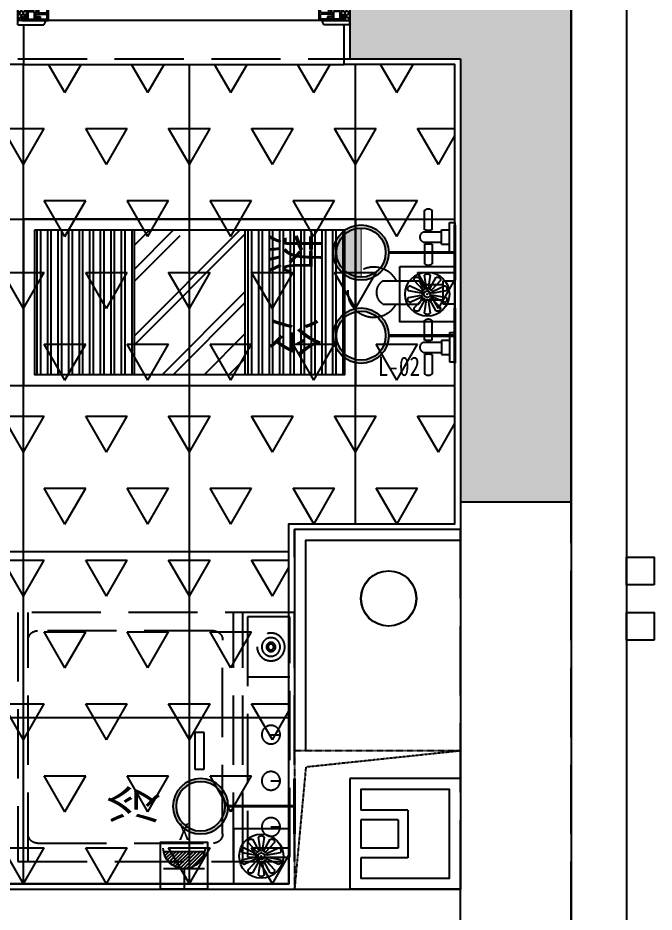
# Model space of a CAD drawing. Header units: millimetres. Extents: x -28014 to 297841, y -81741 to 47579.
# Drawn here: x 99283 to 100433, y -8672 to -7057 of the extents above; entities that cross this region are included whole.
import ezdxf

# ---------------------------------------------------------------- set-up
doc = ezdxf.new("R2010")
doc.units = ezdxf.units.MM
doc.header["$MEASUREMENT"] = 0
doc.linetypes.add('__DASH', pattern=[0.35, 0.25, -0.1])
doc.linetypes.add('DASH', pattern=[0.35, 0.25, -0.1])
for name, color, linetype in [('A-楼面-厨卫', 6, 'Continuous'), ('A-给排水-设备', 132, 'Continuous'), ('AR9-剪力墙（柱）填充', 250, 'Continuous'), ('AR9-剪力墙（柱）线', 6, 'Continuous'), ('AR9-墙线', 160, 'Continuous'), ('AR9-建筑幕墙（窗）', 12, 'Continuous'), ('AR9-梁', 1, 'DASH'), ('DS-4BS-墙体完成面', 20, 'Continuous'), ('EM-强电图标', 14, 'Continuous'), ('EM-给排水图标', 14, 'Continuous'), ('FC-地漏', 144, 'Continuous'), ('FC-地面造型线', 136, 'Continuous'), ('FF-厨卫（地坪隐）', 31, 'Continuous'), ('RC-天花灯具', 2, 'Continuous'), ('RC-天花轮廓线', 30, 'Continuous'), ('装饰', 152, 'Continuous')]:
    doc.layers.add(name, color=color, linetype=linetype)
doc.styles.add('宋体', font='', dxfattribs={"width": 0.8})
doc.styles.get('宋体').set_extended_font_data('SimSun')

# ---------------------------------------------------------------- blocks, each defined once
blk = doc.blocks.new('$plan$00003077')
at = {"layer": 'FF-厨卫（地坪隐）', "linetype": '__DASH', "ltscale": 500}
for p, q in [((-191.7874999999767, -8.337499999906868), (241.7874999999767, -8.337499999906868)), ((-191.7874999999767, -85.0625), (-191.7874999999767, -8.337499999906868)), ((133.4000000000233, -85.0625), (133.4000000000233, -8.337499999906868)), ((241.7874999999767, -8.337499999906868), (241.7874999999767, -85.0625)), ((-137.5687499999767, -42.53125), (-137.5687499999767, -25.85624999995343)), ((-54.19374999997672, -42.53125), (-54.19374999997672, -25.85624999995343)), ((29.18125000002328, -42.53125), (29.18125000002328, -25.85624999995343)), ((-200.125, -93.39999999990687), (250.125, -93.39999999990687)), ((241.7874999999767, -85.0625), (-191.7874999999767, -85.0625)), ((-200.125, -110.0749999999534), (250.125, -110.0749999999534)), ((-150.0999999999767, -129.8682471876964), (200.0999999999767, -129.8682471876964)), ((-166.7750000000233, -464.7182471875567), (-166.7750000000233, -146.5432471875101)), ((216.7750000000233, -146.5432471875101), (216.7750000000233, -464.7182471875567)), ((-33.34999999997672, -179.8932471876033), (-33.34999999997672, -163.2182471875567)), ((-33.34999999997672, -163.2182471875567), (33.34999999997672, -163.2182471875567)), ((33.34999999997672, -163.2182471875567), (33.34999999997672, -179.8932471876033)), ((33.34999999997672, -179.8932471876033), (-33.34999999997672, -179.8932471876033)), ((-200.125, -481.3932471876033), (250.125, -481.3932471876033))]:
    blk.add_line(p, q, dxfattribs=at)
blk.add_lwpolyline([(250.125, 0), (250.125, -499.8798090564087), (-200.125, -499.8798090564087), (-200.125, 0)], close=True, dxfattribs=at)
for centre, radius in [((-137.5687499999767, -42.53125), 16.675), ((-54.19374999997672, -42.53125), 16.675), ((29.18125000002328, -42.53125), 16.675), ((187.59375, -42.53125), 25.0125), ((187.59375, -42.53125), 16.675), ((187.59375, -42.53125), 8.3375), ((187.59375, -42.53125), 5.0025)]:
    blk.add_circle(centre, radius, dxfattribs=at)
for centre, start, end in [((-150.0999999999767, -146.5432471875101), 90, 180), ((200.0999999999767, -146.5432471875101), 0, 90), ((-150.0999999999767, -464.7182471875567), 180, 270), ((200.0999999999767, -464.7182471875567), 270, 0)]:
    blk.add_arc(centre, 16.675, start, end, dxfattribs=at)
blk = doc.blocks.new('A$C0310769C')
at = {"linetype": '__DASH', "lineweight": -3, "ltscale": 500}
for p, q in [((41.26189862878527, 113.0167424417159), (41.26189862878527, 148.1290004111652)), ((54.80540250072954, 113.0167424417159), (54.80540250072954, 148.1290004111652)), ((9.999999997613486, 126.3557783515134), (0, 126.3557783515134)), ((0, 126.3557783515134), (1.164153218269348e-10, 73.5614061494125)), ((9.999999997613486, 73.5614061494125), (9.999999997613486, 126.3557783515134)), ((24.36534836079227, 112.7864356937935), (9.999999997613486, 112.7864356937935)), ((24.36534836079227, 87.13074880713248), (24.36534836079227, 112.7864356937935)), ((57.56178145483136, 109.2170930360735), (24.36534836079227, 109.2170930360735)), ((24.36534836079227, 87.13074880713248), (9.999999997613486, 87.13074880713248)), ((57.56178145483136, 90.70009146485245), (24.36534836079227, 90.70009146485245)), ((41.26189862878527, 86.90044205923914), (41.26189862878527, 51.78818408978987)), ((54.80540250072954, 86.90044205923914), (54.80540250072954, 51.78818408978987)), ((9.999999997613486, 73.56140614944161), (-1.396983861923218e-09, 73.5614061494125)), ((130.4066970291315, 21.04364183419966), (65.20765893423231, 21.04364183419966)), ((21, 14), (61.38106099638389, 14)), ((21, -14), (61.38106099650031, -14)), ((130.4066970291315, -21.04364183419966), (65.20765893423231, -21.04364183419966)), ((41.26189862878527, -86.00080782768782), (41.26189862878527, -50.88854985823855)), ((54.80540250072954, -86.00080782768782), (54.80540250072954, -50.88854985823855)), ((9.999999997671694, -72.66177191789029), (-1.33877620100975e-09, -72.66177191789029)), ((0, -125.4561441199912), (-1.33877620100975e-09, -72.66177191789029)), ((9.999999997613486, -72.66177191789029), (9.999999997613486, -125.4561441199912)), ((24.36534836079227, -86.23111457561026), (9.999999997671694, -86.23111457561026)), ((24.36534836079227, -86.23111457561026), (24.36534836079227, -111.8868014622713)), ((57.56178145483136, -89.80045723333023), (24.36534836079227, -89.80045723333023)), ((24.36534836079227, -111.8868014622713), (9.999999997671694, -111.8868014622713)), ((57.56178145483136, -108.3174588045513), (24.36534836079227, -108.3174588045513)), ((41.26189862878527, -112.1171082101646), (41.26189862878527, -147.2293661796139)), ((54.80540250072954, -112.1171082101646), (54.80540250072954, -147.2293661796139)), ((9.999999997671694, -125.4561441199912), (0, -125.4561441199912))]:
    blk.add_line(p, q, dxfattribs=at)
blk.add_lwpolyline([(21, 21.04364183419966), (0, 21.04364183419966), (0, -21.04364183419966), (21, -21.04364183419966)], close=True, dxfattribs=at)
for centre, radius, start, end in [((48.0336505647283, 142.1906303803262), 9.00671210295116, 41.24857936440487, 138.7514206355951), ((48.0336505647283, 134.5133793236455), 22.53801281206266, 252.5148178139924, 287.4851821860076), ((51.93328124779509, 99.95859225047752), 10.83512119812116, 301.2965818416529, 58.7034181583471), ((48.0336505647283, 65.40380517728045), 22.53801281206266, 72.51481781399242, 107.4851821860076), ((48.0336505647283, 57.72655412059976), 9.00671210295116, 221.2485793644049, 318.7514206355951), ((147.1512301336043, 0.4498171157611068), 45.80583285178611, 207.9843087765055, 153.2826457309569), ((95.54688108729897, 1.164153218269348e-10), 36.92293680738694, 145.2543674966261, 202.282162718388), ((115.5826169000939, 0), 25.74078890238043, 305.1625746840118, 54.83742531598818), ((95.54688108729897, 1.164153218269348e-10), 36.92293680738694, 202.2821627191595, 214.7456325067221), ((48.0336505647283, -56.82691988907754), 9.00671210295116, 41.24857936440487, 138.7514206355951), ((48.0336505647283, -64.50417094575823), 22.53801281206266, 252.5148178139924, 287.4851821860076), ((51.93328124779509, -99.0589580189262), 10.83512119812116, 301.2965818416529, 58.7034181583471), ((48.0336505647283, -133.6137450921233), 22.53801281206266, 72.51481781399242, 107.4851821860076), ((48.0336505647283, -141.290996148804), 9.00671210295116, 221.2485793644049, 318.7514206355951)]:
    blk.add_arc(centre, radius, start, end, dxfattribs=at)
blk = doc.blocks.new('fj4')
at = {"layer": 'AR9-墙线', "ltscale": 10, "extrusion": (0, 0, -1)}
for p, q in [((0.0003643522504717112, 200.0003125112125), (-5.661160685122013e-05, -1.292457454837859e-06)), ((0.0003643522504717112, 200.0003125112125), (200.0004124690313, 200.0003125112125)), ((200.0004124690313, 200.0003125112125), (199.9999915047083, -1.292457454837859e-06)), ((94.99966196971945, 143.125286204493), (94.99948809319176, 56.87526291456015)), ((94.99966196971945, 143.125286204493), (180.0004124690313, 143.1251973048638)), ((112.4996461186092, 125.6252654502023), (112.4995088477153, 74.37524706356635)), ((112.4996461186092, 125.6252654502023), (180.0003941662144, 125.6251948532736)), ((112.4995088477153, 74.37524706356635), (180.0002568948548, 74.37517646675406)), ((94.99948809319176, 56.87526291456015), (180.0004124690313, 56.87517401504738)), ((-5.661160685122013e-05, -1.292457454837859e-06), (199.9999915047083, -1.292457454837859e-06))]:
    blk.add_line(p, q, dxfattribs=at)
at = {"layer": 'AR9-墙线', "ltscale": 10}
blk.add_line((180.0003941662144, 125.6251948532736), (180.0002568948548, 74.37517646675406), dxfattribs=at)
at = {"layer": 'AR9-墙线', "linetype": 'DASH', "ltscale": 0.5}
for points in [[(-8.264411007985473e-05, 250.0000481167808), (300.0003138040192, 250.0000481167808), (300.0003138040192, -2.537854015827179e-08)], [(2.075685188174248e-07, 250.000048131682), (279.4839236737462, 220.6054545394145), (300.0003138040192, -2.537854015827179e-08)]]:
    blk.add_lwpolyline(points, dxfattribs=at)
at = {"layer": 'AR9-墙线', "ltscale": 10}
blk.add_lwpolyline([(180.0004124690313, 56.87517401504738), (180.0004124690313, 19.9999987071933), (20.00036435225047, 19.9999987071933), (20.00036435225047, 180.0003125112125), (180.0004124690313, 180.0003125112125), (180.0004124690313, 143.1251973048638)], dxfattribs=at)
blk = doc.blocks.new('*U249')
at = {"layer": 'AR9-建筑幕墙（窗）'}
h = blk.add_hatch(dxfattribs=at)
h.set_pattern_fill('HONEY', color=250, scale=2.333308006735999)
h.set_pattern_definition([(1.667559113981895e-09, (-50793.7736316727, 158863.6490238107), (5.556189690946738, 3.207866847442461), [3.704126460693399, -7.408252921386797]), (120.0000000016675, (-50793.7736316727, 158863.6490238107), (-5.55618902731644, 3.207867996883855), [3.704126460693292, -7.408252921386583]), (60.00000000166753, (-50793.7736316727, 158863.6490238107), (6.636302977941727e-07, 6.415734844326314), [-7.408252921386794, 3.704126460693397])])
h.paths.add_polyline_path([(-28.05519676091603, 330.1263833773738), (33.05519676202437, 330.1263833754424), (33.05519676247685, 345.681770089551), (-28.05519676046333, 345.6817700914825)])
h = blk.add_hatch(dxfattribs=at)
h.set_pattern_fill('HONEY', color=250, scale=2.333308006735999)
h.set_pattern_definition([(1.667559113981895e-09, (-50793.7736316727, 158609.3307939181), (5.556189690946738, 3.207866847442461), [3.704126460693399, -7.408252921386797]), (120.0000000016675, (-50793.7736316727, 158609.3307939181), (-5.55618902731644, 3.207867996883855), [3.704126460693292, -7.408252921386583]), (60.00000000166753, (-50793.7736316727, 158609.3307939181), (6.636302977941727e-07, 6.415734844326314), [-7.408252921386794, 3.704126460693397])])
h.paths.add_polyline_path([(-28.05519676091603, -238.7628431804567), (33.05519676202437, -238.7628431791438), (33.05519676247685, -254.3182298932525), (-28.05519676046333, -254.3182298945653)])
for p, q in [((-35.83289011760826, 345.6817700902149), (-35.83289011756301, 306.7933033140883)), ((40.83289011760826, 345.6817700888566), (-35.83289011760826, 345.6817700902149)), ((-28.05519676381346, 330.1263833790941), (-28.05519676218387, 345.6817700917541)), ((-28.05519676381346, 330.1263833790941), (-28.05519676218387, 345.6817700917541)), ((-28.05519676050881, 325.3727836066531), (-28.05519676218387, 345.6817700900338)), ((33.05519676213862, 301.2308525993245), (33.05519676227436, 345.6817700895358)), ((33.05519676213862, 301.2308525993245), (33.05519676227436, 345.6817700895358)), ((33.05519675856203, 296.4772528268383), (33.05519676227436, 345.6817700877249)), ((40.83289011760826, 345.6817700888566), (40.83289011570696, 298.8975445757926)), ((-28.05519676259109, 313.7932273301766), (-28.05519676259109, 330.1263833773286)), ((33.05519676159565, 337.9040767331153), (33.05519676159565, 290.4601472628166)), ((-28.05519676259109, 313.7932273301766), (-28.05519676259109, 300.5711486253393)), ((-28.05519676259109, 300.5711486253393), (-28.05519676259109, 290.4601472628166)), ((-28.05519676259109, -199.0966070658994), (-28.05519676259109, 290.4601472628166)), ((-21.83304207800711, 290.4601472628166), (-28.05519676259109, 290.4601472628166)), ((-21.83304207796186, 290.4601472628166), (-17.94419540011381, 290.4601472628166)), ((-17.94419540011381, -199.0966070658994), (-17.94419540011381, 290.4601472628166)), ((-1.611039352916578, -199.0966070658542), (-1.611039352916577, 290.4601472627713)), ((2.2778073249317, 290.4601472628166), (-1.611039352916578, 290.4601472627713)), ((33.05519676159565, 290.4601472628166), (2.2778073249317, 290.4601472627713)), ((33.05519676159565, -199.0966070658994), (33.05519676159565, 290.4601472628166)), ((-21.83304207800711, -199.0966070658994), (-28.05519676259109, -199.0966070658994)), ((-28.05519676259109, -209.2076084284222), (-28.05519676259109, -199.0966070658994)), ((-28.05519676259109, -222.4296871332594), (-28.05519676259109, -209.2076084284222)), ((-21.83304207796186, -199.0966070658994), (-17.94419540011381, -199.0966070658994)), ((2.2778073249317, -199.0966070658994), (-1.611039352916578, -199.0966070658542)), ((33.05519676159565, -199.0966070658994), (2.2778073249317, -199.0966070658542)), ((33.05519676159565, -246.540536536198), (33.05519676159565, -199.0966070658994)), ((33.05519675856203, -205.1137126299211), (33.05519676227436, -254.3182298908077)), ((33.05519676213862, -209.8673124024074), (33.05519676227436, -254.3182298926185)), ((33.05519676213862, -209.8673124024074), (33.05519676227436, -254.3182298926185)), ((40.83289011760826, -254.3182298919396), (40.83289011570696, -207.5340043788756)), ((-35.83289011760826, -254.3182298932977), (-35.83289011756301, -215.4297631171712)), ((-28.05519676259109, -222.4296871332594), (-28.05519676259109, -238.7628431804114)), ((-28.05519676050881, -234.009243409736), (-28.05519676218387, -254.3182298931165)), ((-28.05519676381346, -238.762843182177), (-28.05519676218387, -254.3182298948368)), ((-28.05519676381346, -238.762843182177), (-28.05519676218387, -254.3182298948368)), ((40.83289011760826, -254.3182298919396), (-35.83289011760826, -254.3182298932977))]:
    blk.add_line(p, q, dxfattribs=at)
at = {"layer": 'AR9-建筑幕墙（窗）', "color": 8}
for p, q in [((-28.05519676259109, 330.1263833773286), (-12.4998100510179, 330.1263833773286)), ((-25.72188875585516, 316.1265353369125), (-25.72188875585516, 327.7930753705473)), ((-25.72188875585516, 327.7930753705473), (-12.4998100510179, 327.7930753705925)), ((-12.4998100510179, 330.1263833773286), (-12.4998100510179, 337.9040767331153)), ((-12.4998100510179, 337.9040767331153), (-5.499886030809876, 337.9040767331153)), ((-12.4998100510179, 327.7930753705925), (-12.4998100510179, 316.1265353369125)), ((-10.16650204428197, 330.1263833773286), (-10.16650204428197, 335.5707687263792)), ((-5.499886030809876, 335.5707687263792), (-10.16650204428197, 335.5707687263792)), ((-10.16650204428197, 330.1263833773286), (30.72188875485926, 330.1263833772833)), ((-10.16650204428197, 327.7930753705925), (-6.277655366388672, 327.7930753705925)), ((-10.16650204428197, 327.7930753705925), (-10.16650204428197, 316.1265353368673)), ((-6.277655366388672, 327.7930753705473), (-6.277655366388672, 327.0153060349687)), ((-6.277655366388672, 327.0153060349687), (-3.944347359652738, 327.0153060349687)), ((-5.499886030809876, 337.9040767331153), (-5.499886030809876, 335.5707687263792)), ((-3.944347359652738, 327.0153060349687), (-3.944347359697986, 330.1263833772833)), ((1.111153321608754, 324.6819980282327), (1.111153321608754, 319.2376126792273)), ((3.444461328344914, 324.6819980282327), (3.444461328344914, 319.2376126792273)), ((8.499962009606179, 327.0153060349687), (8.499962009651426, 330.1263833772833)), ((10.83327001634211, 327.0153060349687), (8.499962009606179, 327.0153060349687)), ((10.83327001634211, 327.7930753705473), (14.72211669423541, 327.7930753705473)), ((10.83327001634211, 327.7930753705473), (10.83327001634211, 327.0153060349687)), ((14.72211669423541, 327.7930753705925), (14.72211669423541, 316.1265353369125)), ((17.05542470097134, 327.7930753705925), (30.72188875485926, 327.7930753705925)), ((17.05542470097134, 327.7930753705925), (17.05542470097134, 316.1265353369125)), ((33.05519676159565, 337.9040767331153), (26.0552727413874, 337.9040767331153)), ((26.0552727413874, 337.9040767331153), (26.0552727413874, 335.5707687263792)), ((26.0552727413874, 335.5707687263792), (30.72188875485926, 335.5707687263792)), ((30.72188875485926, 335.5707687263792), (30.72188875485926, 330.1263833772833)), ((30.72188875485926, 327.7930753705925), (30.72188875485926, 316.1265353369125)), ((-25.72188875585516, 316.1265353369125), (-12.4998100510179, 316.1265353369125)), ((-25.72188875585516, 313.7932273301766), (-25.72188875585516, 300.5711486253393)), ((-3.944347359697986, 313.7932273301766), (-25.72188875585516, 313.7932273301766)), ((-10.16650204428197, 316.1265353369125), (-6.277655366388672, 316.1265353369125)), ((-6.277655366388672, 316.1265353369578), (-6.277655366388672, 316.9043046725366)), ((-6.277655366388672, 316.9043046725366), (-3.944347359652738, 316.9043046725366)), ((-3.944347359652738, 316.9043046725366), (-3.944347359697986, 313.7932273301766)), ((10.83327001634211, 316.9043046724913), (8.499962009606179, 316.9043046725366)), ((8.499962009606179, 316.9043046725366), (8.499962009651426, 313.7932273301766)), ((8.499962009651426, 313.7932273301766), (10.83327001634211, 313.7932273301766)), ((10.83327001634211, 316.1265353369578), (10.83327001634211, 316.9043046724913)), ((10.83327001634211, 316.1265353369125), (14.72211669423541, 316.1265353369125)), ((10.83327001634211, 313.7932273301766), (14.72211669423541, 313.7932273301766)), ((14.72211669423541, 313.7932273301766), (14.72211669423541, 307.5710726455474)), ((19.38873270770728, 307.5710726455474), (14.72211669423541, 307.5710726455474)), ((17.05542470097134, 316.1265353369125), (30.72188875485926, 316.1265353369125)), ((17.05542470097134, 313.7932273301313), (30.72188875485926, 313.7932273301766)), ((17.05542470097134, 309.9043806522833), (17.05542470097134, 313.7932273301313)), ((17.05542470097134, 313.7932273301766), (17.05542470097134, 309.9043806522833)), ((19.38873270770728, 309.9043806522833), (17.05542470097134, 309.9043806522833)), ((19.38873270770728, 309.9043806522833), (17.05542470097134, 309.9043806522833)), ((19.38873270770728, 309.9043806522833), (19.38873270770728, 307.5710726455474)), ((19.38873270770728, 309.9043806522833), (19.38873270770728, 292.7934552695526)), ((21.72204071444344, 313.7932273301766), (21.72204071444344, 292.7934552695526)), ((26.0552727413874, 313.7932273301766), (26.0552727413874, 305.2377646388113)), ((28.38858074812333, 309.9043806522833), (30.72188875485926, 309.9043806522833)), ((28.38858074812333, 309.9043806522833), (28.38858074812333, 307.5710726455474)), ((28.38858074812333, 307.5710726455474), (33.05519676159565, 307.5710726455474)), ((30.72188875485926, 313.7932273301766), (30.72188875485926, 309.9043806522833)), ((-25.72188875585516, 300.5711486253393), (-21.83304207796186, 300.5711486253393)), ((-25.72188875585516, 298.2378406186032), (-25.72188875585516, 292.7934552695526)), ((-25.72188875585516, 298.2378406186032), (-21.83304207796186, 298.2378406186032)), ((-21.83304207800711, 292.7934552695526), (-25.72188875585516, 292.7934552695526)), ((-25.72188875585516, 292.7934552695526), (-21.83304207796186, 292.7934552695526)), ((-21.83304207796186, 300.5711486253393), (-21.83304207796186, 298.2378406186032)), ((-21.83304207796186, 300.5711486253393), (-17.94419540011381, 300.5711486253393)), ((-21.83304207796186, 292.7934552695526), (-21.83304207796186, 290.4601472628166)), ((-17.94419540006857, 300.5711486253393), (-17.94419540011381, 290.4601472628166)), ((-13.2775793865967, 300.5711486253393), (-17.94419540006857, 300.5711486253393)), ((-13.2775793865967, -209.2076084284222), (-13.2775793865967, 300.5711486253393)), ((-6.277655366388672, 300.571148625294), (-13.27757938664195, 300.571148625294)), ((-6.277655366433919, 295.904532611822), (-13.27757938664195, 300.571148625294)), ((-6.277655366388672, 300.571148625294), (-13.2775793865967, 295.904532611822)), ((-6.277655366388672, 295.904532611822), (-13.27757938664195, 295.904532611822)), ((-6.277655366388672, -209.2076084283767), (-6.277655366388672, 300.5711486253393)), ((-1.611039352916578, 300.5711486253393), (-6.277655366433919, 300.5711486253393)), ((-1.611039352916578, 300.5711486253393), (-1.611039352916578, 290.4601472627713)), ((2.277807324976948, 300.571148625294), (-1.611039352916578, 300.571148625294)), ((8.499962009560932, 300.5711486253393), (2.277807324976948, 300.571148625294)), ((2.277807324976948, 300.571148625294), (2.277807324976948, 298.2378406185579)), ((6.166654002824771, 298.2378406185579), (2.2778073249317, 298.2378406185579)), ((6.166654002824771, 292.7934552695074), (2.2778073249317, 292.7934552695526)), ((2.2778073249317, 292.7934552695526), (2.2778073249317, 290.4601472628166)), ((6.166654002824771, 298.2378406185579), (6.166654002824771, 292.7934552695526)), ((8.499962009560932, 300.5711486253393), (8.499962009560932, 292.7934552695074)), ((19.38873270770728, 292.7934552695526), (8.499962009560932, 292.7934552695526)), ((30.72188875485926, 292.7934552695526), (21.72204071444344, 292.7934552695526)), ((26.0552727413874, 305.2377646388113), (30.72188875485926, 305.2377646388113)), ((30.72188875485926, 305.2377646388113), (30.72188875485926, 292.7934552695526)), ((-21.83304207800711, -201.4299150726356), (-25.72188875585516, -201.4299150726356)), ((-25.72188875585516, -201.4299150726356), (-21.83304207796186, -201.4299150726356)), ((-25.72188875585516, -206.874300421686), (-25.72188875585516, -201.4299150726356)), ((-25.72188875585516, -206.874300421686), (-21.83304207796186, -206.874300421686)), ((-25.72188875585516, -222.4296871332594), (-25.72188875585516, -209.2076084284222)), ((-25.72188875585516, -209.2076084284222), (-21.83304207796186, -209.2076084284222)), ((-21.83304207796186, -201.4299150726356), (-21.83304207796186, -199.0966070658994)), ((-21.83304207796186, -209.2076084284222), (-21.83304207796186, -206.874300421686)), ((-21.83304207796186, -209.2076084284222), (-17.94419540011381, -209.2076084284222)), ((-17.94419540006857, -209.2076084284222), (-17.94419540011381, -199.0966070658994)), ((-13.2775793865967, -209.2076084284222), (-17.94419540006857, -209.2076084284222)), ((-6.277655366388672, -204.5409924149048), (-13.27757938664195, -204.5409924149048)), ((-6.277655366433919, -204.5409924149048), (-13.27757938664195, -209.2076084283767)), ((-6.277655366388672, -209.2076084283767), (-13.2775793865967, -204.5409924149048)), ((-6.277655366388672, -209.2076084283767), (-13.27757938664195, -209.2076084283767)), ((-1.611039352916578, -209.2076084284222), (-6.277655366433919, -209.2076084284222)), ((-1.611039352916578, -209.2076084284222), (-1.611039352916578, -199.0966070658542)), ((2.277807324976948, -209.2076084283767), (-1.611039352916578, -209.2076084283767)), ((2.2778073249317, -201.4299150726356), (2.2778073249317, -199.0966070658994)), ((6.166654002824771, -201.4299150725901), (2.2778073249317, -201.4299150726356)), ((6.166654002824771, -206.8743004216408), (2.2778073249317, -206.8743004216408)), ((2.277807324976948, -209.2076084283767), (2.277807324976948, -206.8743004216408)), ((8.499962009560932, -209.2076084284222), (2.277807324976948, -209.2076084283767)), ((6.166654002824771, -206.8743004216408), (6.166654002824771, -201.4299150726356)), ((19.38873270770728, -201.4299150726356), (8.499962009560932, -201.4299150726356)), ((8.499962009560932, -209.2076084284222), (8.499962009560932, -201.4299150725901)), ((19.38873270770728, -218.5408404553662), (19.38873270770728, -201.4299150726356)), ((30.72188875485926, -201.4299150726356), (21.72204071444344, -201.4299150726356)), ((21.72204071444344, -222.4296871332594), (21.72204071444344, -201.4299150726356)), ((30.72188875485926, -213.8742244418941), (30.72188875485926, -201.4299150726356)), ((-3.944347359697986, -222.4296871332594), (-25.72188875585516, -222.4296871332594)), ((-25.72188875585516, -224.7629951399954), (-25.72188875585516, -236.42953517363)), ((-25.72188875585516, -224.7629951399954), (-12.4998100510179, -224.7629951399954)), ((-12.4998100510179, -236.4295351736755), (-12.4998100510179, -224.7629951399954)), ((-10.16650204428197, -224.7629951399954), (-6.277655366388672, -224.7629951399954)), ((-10.16650204428197, -236.4295351736755), (-10.16650204428197, -224.7629951399501)), ((-6.277655366388672, -224.7629951400406), (-6.277655366388672, -225.5407644756194)), ((-6.277655366388672, -225.5407644756194), (-3.944347359652738, -225.5407644756194)), ((-3.944347359652738, -225.5407644756194), (-3.944347359697986, -222.4296871332594)), ((8.499962009606179, -225.5407644756194), (8.499962009651426, -222.4296871332594)), ((8.499962009651426, -222.4296871332594), (10.83327001634211, -222.4296871332594)), ((10.83327001634211, -225.5407644755742), (8.499962009606179, -225.5407644756194)), ((10.83327001634211, -222.4296871332594), (14.72211669423541, -222.4296871332594)), ((10.83327001634211, -224.7629951399954), (14.72211669423541, -224.7629951399954)), ((10.83327001634211, -224.7629951400406), (10.83327001634211, -225.5407644755742)), ((14.72211669423541, -222.4296871332594), (14.72211669423541, -216.2075324486302)), ((19.38873270770728, -216.2075324486302), (14.72211669423541, -216.2075324486302)), ((14.72211669423541, -236.4295351736755), (14.72211669423541, -224.7629951399954)), ((19.38873270770728, -218.5408404553662), (17.05542470097134, -218.5408404553662)), ((17.05542470097134, -218.5408404553662), (17.05542470097134, -222.4296871332142)), ((17.05542470097134, -222.4296871332594), (17.05542470097134, -218.5408404553662)), ((19.38873270770728, -218.5408404553662), (17.05542470097134, -218.5408404553662)), ((17.05542470097134, -222.4296871332142), (30.72188875485926, -222.4296871332594)), ((17.05542470097134, -224.7629951399954), (30.72188875485926, -224.7629951399954)), ((17.05542470097134, -236.4295351736755), (17.05542470097134, -224.7629951399954)), ((19.38873270770728, -218.5408404553662), (19.38873270770728, -216.2075324486302)), ((26.0552727413874, -213.8742244418941), (30.72188875485926, -213.8742244418941)), ((26.0552727413874, -222.4296871332594), (26.0552727413874, -213.8742244418941)), ((28.38858074812333, -216.2075324486302), (33.05519676159565, -216.2075324486302)), ((28.38858074812333, -218.5408404553662), (28.38858074812333, -216.2075324486302)), ((28.38858074812333, -218.5408404553662), (30.72188875485926, -218.5408404553662)), ((30.72188875485926, -222.4296871332594), (30.72188875485926, -218.5408404553662)), ((30.72188875485926, -236.4295351736755), (30.72188875485926, -224.7629951399954)), ((-28.05519676259109, -238.7628431804114), (-12.4998100510179, -238.7628431804114)), ((-25.72188875585516, -236.42953517363), (-12.4998100510179, -236.4295351736755)), ((-12.4998100510179, -238.7628431804114), (-12.4998100510179, -246.540536536198)), ((-10.16650204428197, -236.4295351736755), (-6.277655366388672, -236.4295351736755)), ((-10.16650204428197, -238.7628431804114), (-10.16650204428197, -244.2072285294621)), ((-10.16650204428197, -238.7628431804114), (30.72188875485926, -238.7628431803662)), ((-6.277655366388672, -236.42953517363), (-6.277655366388672, -235.6517658380517)), ((-6.277655366388672, -235.6517658380517), (-3.944347359652738, -235.6517658380517)), ((-3.944347359652738, -235.6517658380517), (-3.944347359697986, -238.7628431803662)), ((1.111153321608754, -233.3184578313155), (1.111153321608754, -227.8740724823101)), ((3.444461328344914, -233.3184578313155), (3.444461328344914, -227.8740724823101)), ((10.83327001634211, -235.6517658380517), (8.499962009606179, -235.6517658380517)), ((8.499962009606179, -235.6517658380517), (8.499962009651426, -238.7628431803662)), ((10.83327001634211, -236.42953517363), (10.83327001634211, -235.6517658380517)), ((10.83327001634211, -236.42953517363), (14.72211669423541, -236.42953517363)), ((17.05542470097134, -236.4295351736755), (30.72188875485926, -236.4295351736755)), ((30.72188875485926, -244.2072285294621), (30.72188875485926, -238.7628431803662)), ((-12.4998100510179, -246.540536536198), (-5.499886030809876, -246.540536536198)), ((-5.499886030809876, -244.2072285294621), (-10.16650204428197, -244.2072285294621)), ((-5.499886030809876, -246.540536536198), (-5.499886030809876, -244.2072285294621)), ((26.0552727413874, -246.540536536198), (26.0552727413874, -244.2072285294621)), ((26.0552727413874, -244.2072285294621), (30.72188875485926, -244.2072285294621)), ((33.05519676159565, -246.540536536198), (26.0552727413874, -246.540536536198))]:
    blk.add_line(p, q, dxfattribs=at)
for points in [[(1.111153321608754, 324.6819980282327), (-7.833194037545809, 324.6819980282327), (-7.833194037545809, 319.2376126792726), (1.111153321608754, 319.2376126792273)], [(10.83327001634211, 327.0153060349687), (-6.277655366388672, 327.0153060349687)], [(3.444461328344914, 319.2376126792273), (12.38880868749925, 319.2376126792726), (12.38880868749925, 324.6819980282327), (3.444461328344914, 324.6819980282327)], [(14.72211669423541, 316.9043046724913), (14.72211669423541, 316.9043046724913), (14.72211669423541, 327.0153060349687)], [(-6.277655366388672, 316.9043046724913), (10.83327001634211, 316.9043046724913)], [(-6.277655366388672, -225.5407644755742), (10.83327001634211, -225.5407644755742)], [(14.72211669423541, -225.5407644755742), (14.72211669423541, -225.5407644755742), (14.72211669423541, -235.6517658380517)], [(1.111153321608754, -233.3184578313155), (-7.833194037545809, -233.3184578313155), (-7.833194037545809, -227.8740724823556), (1.111153321608754, -227.8740724823101)], [(10.83327001634211, -235.6517658380517), (-6.277655366388672, -235.6517658380517)], [(3.444461328344914, -227.8740724823101), (12.38880868749925, -227.8740724823556), (12.38880868749925, -233.3184578313155), (3.444461328344914, -233.3184578313155)]]:
    blk.add_lwpolyline(points, dxfattribs=at)
at = {"layer": 'AR9-建筑幕墙（窗）'}
for centre, start, end in [((-26.23175832022343, 319.001186493526), 231.8160175271418, 263.2575898998442), ((31.2317583190918, 311.1054277558187), 276.7424101001559, 308.1839824728582), ((31.2317583190918, -219.7418875589015), 51.81601752714163, 83.25758989984426), ((-26.23175832022343, -227.6376462966089), 96.74241010015574, 128.1839824728584)]:
    blk.add_arc(centre, 15.53107026448006, start, end, dxfattribs=at)
blk = doc.blocks.new('地漏')
at = {"color": 0, "lineweight": -3}
blk.add_lwpolyline([(705831.7060148837, -42192.39606522676), (705931.5811709389, -42192.39606522676), (705931.5811709389, -42292.27122128197), (705831.7060148837, -42292.27122128197)], close=True, dxfattribs=at)
for points in [[(705865.542158776, -42211.87018823997), (705876.8801584728, -42232.93819201366, -0.5136593078102789), (705874.1799699869, -42234.89999378287), (705857.6467422983, -42217.60654409603, -0.5839084714144258), (705865.542158776, -42211.87018823997)], [(705897.7450270513, -42211.87018823997, -0.5839084714144257), (705905.640443529, -42217.60654409603), (705889.1072158404, -42234.89999378287, -0.5136593078114282), (705886.4070273545, -42232.93819201366), (705897.7450270513, -42211.87018823997)], [(705847.6955087325, -42236.43399471138, -0.5839084714220167), (705850.7112894794, -42227.15237596259), (705872.2673858171, -42237.53244004865, -0.5136593078029511), (705871.2360055912, -42240.70670198836), (705847.6955087325, -42236.43399471138)], [(705912.5758963479, -42227.15237596259, -0.5839084714220169), (705915.5916770948, -42236.43399471138), (705892.051180236, -42240.70670198836, -0.5136593078038765), (705891.0198000055, -42237.53244004865), (705912.5758963479, -42227.15237596259)], [(705847.6955087325, -42248.23329179735), (705871.2360055912, -42243.96058452037, -0.5136593078038767), (705872.2673858171, -42247.13484646008), (705850.7112894794, -42257.51491054614, -0.5839084714220167), (705847.6955087325, -42248.23329179735)], [(705865.542158776, -42272.79709826876, -0.5839084714144257), (705857.6467422983, -42267.0607424127), (705874.1799699869, -42249.76729272586, -0.5136593078114284), (705876.8801584728, -42251.72909449507), (705865.542158776, -42272.79709826876)], [(705897.7450270513, -42272.79709826876), (705886.4070273545, -42251.72909449507, -0.5136593078102788), (705889.1072158404, -42249.76729272586), (705905.640443529, -42267.0607424127, -0.5839084714144257), (705897.7450270513, -42272.79709826876)], [(705912.5758963479, -42257.51491054614), (705891.0198000055, -42247.13484646008, -0.513659307802951), (705892.051180236, -42243.96058452037), (705915.5916770948, -42248.23329179735, -0.5839084714220169), (705912.5758963479, -42257.51491054614)]]:
    blk.add_lwpolyline(points, format="xyb", dxfattribs=at)
for points in [[(705876.7639571549, -42208.22400491872, -0.5839084714118552), (705886.5232286723, -42208.22400491872), (705883.312401169, -42231.93268701621, -0.5136593078046278), (705879.9747846583, -42231.93268701621)], [(705876.7639571549, -42276.44328159001), (705879.9747846583, -42252.73459949252, -0.5136593078046278), (705883.312401169, -42252.73459949252), (705886.5232286723, -42276.44328159001, -0.5839084714118552)]]:
    blk.add_lwpolyline(points, format="xyb", close=True, dxfattribs=at)
for radius in [39.95006242197253, 5.992509363295881]:
    blk.add_circle((705881.6435929136, -42242.33364325204), radius, dxfattribs=at)
at = {"color": 0}
for p in [(705881.6435929136, -42242.33364325204, 1.2), (705881.6435929136, -42242.33364325204)]:
    blk.add_point(p, dxfattribs=at)
blk = doc.blocks.new('*U27')
blk.add_blockref('地漏', (1263.074706996093, -321.9456624613304))
blk = doc.blocks.new('风暖浴霸')
h = blk.add_hatch()
h.set_pattern_fill('ANSI32', color=250, scale=4, angle=45, style=0)
h.set_pattern_definition([(90, (765154.9456056759, -24342.64845758118), (-19.05, 3.552713678800501e-15), []), (90, (765161.2956084188, -24336.29845483836), (-19.05, 3.552713678800501e-15), [])])
h.paths.add_polyline_path([(765334.9456056759, -24082.64845758118), (765154.9456056759, -24082.64845758118), (765154.9456056759, -24342.64845758118), (765334.9456056759, -24342.64845758118)])
h.paths.add_polyline_path([(765714.9456056759, -24082.64845758118), (765534.9456056759, -24082.64845758118), (765534.9456056759, -24342.64845758118), (765714.9456056759, -24342.64845758118)])
h = blk.add_hatch()
h.set_pattern_fill('AR-RROOF', color=250, scale=100, angle=45, style=0)
h.set_pattern_definition([(45, (765334.9456056759, -24342.64845758118), (107.7630734528298, 287.3681958742129), [1905, -254, 635, -127]), (45, (765409.4817314808, -24178.30977056561), (-209.2399676209113, 29.63484519952823), [381, -41.91, 762, -95.25]), (45, (765303.5147092522, -24221.41499994674), (406.8056022844327, 527.1410343067593), [1016, -177.8, 508, -127])])
h.paths.add_polyline_path([(765334.9456056759, -24342.64845758118), (765534.9456056759, -24342.64845758118), (765534.9456056759, -24082.64845758118), (765334.9456056759, -24082.64845758118)])
for p, q in [((765334.9456056759, -24082.64845758118), (765334.9456056759, -24342.64845758118)), ((765534.9456056759, -24082.64845758118), (765534.9456056759, -24342.64845758118))]:
    blk.add_line(p, q)
for points in [[(765134.9456056759, -24062.64845758118), (765134.9456056759, -24362.64845758118), (765734.9456056759, -24362.64845758118), (765734.9456056759, -24062.64845758118)], [(765154.9456056759, -24082.64845758118), (765154.9456056759, -24342.64845758118), (765714.9456056759, -24342.64845758118), (765714.9456056759, -24082.64845758118)]]:
    blk.add_lwpolyline(points, close=True)
blk = doc.blocks.new('*U447')
blk.add_blockref('风暖浴霸', (9444.05550891417, 6422.076722354046))
blk = doc.blocks.new('*U125')
at = {"linetype": 'ByBlock'}
for p, q in [((701746.6844345479, -9322.998048704108), (701820.9319906173, -9322.998048704108)), ((701748.344537094, -9328.977628245812), (701770.7422447487, -9351.375335900479)), ((701748.6284990718, -9322.998048704108), (701779.0333418028, -9353.40289143507)), ((701754.8920405913, -9322.998048704108), (701785.5591427111, -9353.66515082386)), ((701761.1555821109, -9322.998048704108), (701791.1444139084, -9352.986880501727)), ((701767.4191236303, -9322.998048704108), (701796.0792512998, -9351.658176373636)), ((701773.6826651498, -9322.998048704108), (701800.5030987461, -9349.81848230054)), ((701779.9462066693, -9322.998048704108), (701804.4917880031, -9347.543630037926)), ((701786.2097481887, -9322.998048704108), (701808.0873740233, -9344.875674538664)), ((701792.4732897083, -9322.998048704108), (701811.3103410678, -9341.835100063716)), ((701798.7368312278, -9322.998048704108), (701814.1645458038, -9338.425763280204)), ((701805.0003727472, -9322.998048704108), (701816.6380785061, -9334.635754463165)), ((701811.2639142667, -9322.998048704108), (701818.7005333786, -9330.434667816127)), ((701817.5274557862, -9322.998048704108), (701820.2950663856, -9325.765659303603)), ((701746.6844345479, -9353.705731304031), (701820.9319906173, -9353.705731304031)), ((701783.8082125827, -9353.70573130407), (701783.8082125826, -9390.91166041021))]:
    blk.add_line(p, q, dxfattribs=at)
blk.add_lwpolyline([(701741.3082125826, -9390.911660408588), (701826.3082125826, -9390.911660408588), (701826.3082125826, -9305.911660408588), (701741.3082125826, -9305.911660408588)], close=True)
blk.add_arc((701783.8082125827, -9315.911660411934), 37.79407089213669, 180.8916584410718, 359.1083415589283, dxfattribs=at)
at = {"linetype": 'ByBlock', "style": '宋体'}
blk.add_text('X', height=29.76474328494306, dxfattribs=at).set_placement((701774.0200532435, -9301.62325461886))
blk = doc.blocks.new('*U130')
at = {"lineweight": -3}
h = blk.add_hatch(color=12, dxfattribs=at)
h.dxf.hatch_style = 1
edge = h.paths.add_edge_path()
edge.add_arc((-75, -169.6747247777529), 49.99999999995343, 0, 360)
edge = h.paths.add_edge_path(flags=17)
edge.add_arc((-75, -169.6747247777529), 44.39999999995864, 0, 360)
h = blk.add_hatch(color=12, dxfattribs=at)
h.dxf.hatch_style = 1
edge = h.paths.add_edge_path()
edge.add_arc((75, -169.6747247777529), 49.99999999995343, 0, 360)
edge = h.paths.add_edge_path(flags=17)
edge.add_arc((75, -169.6747247777529), 44.39999999995864, 0, 360)
h = blk.add_hatch(color=250)
h.dxf.hatch_style = 1
h.paths.add_polyline_path([(-30.60000000004136, -169.6747247777529), (-119.3999999999587, -169.6747247777529, 1)])
at = {"color": 12, "lineweight": -3, "const_width": 5.599999999994784}
for points in [[(-25.00000000011642, 0), (-125, 0)], [(-75, -119.6747247778111), (-75, 0)], [(124.9999999998836, 0), (25, 0)], [(75, -119.6747247778111), (75, 0)]]:
    blk.add_lwpolyline(points, dxfattribs=at)
at = {"color": 12, "const_width": 2}
blk.add_lwpolyline([(-119.3999999999069, -169.6747247777529), (-30.60000000009313, -169.6747247777529)], dxfattribs=at)
at = {"color": 12, "lineweight": -3}
for centre, radius in [((-75, -169.6747247777529), 49.99999999995343), ((-75, -169.6747247777529), 44.39999999995864), ((75, -169.6747247777529), 49.99999999995343), ((75, -169.6747247777529), 44.39999999995864)]:
    blk.add_circle(centre, radius, dxfattribs=at)
at = {"color": 12}
blk.add_point((0, 0), dxfattribs=at)
at = {"color": 50, "style": '宋体', "width": 0.7}
for tag, p in [('热', (-109.4197038062848, -328.2033340032212)), ('冷', (43.17925840010867, -328.2033340032212))]:
    blk.add_attdef(tag, p, '', height=75, dxfattribs=at)
blk = doc.blocks.new('*U127')
at = {"lineweight": -3}
h = blk.add_hatch(color=12, dxfattribs=at)
h.dxf.hatch_style = 1
edge = h.paths.add_edge_path()
edge.add_arc((75, -169.6747247777529), 49.99999999995343, 0, 360)
edge = h.paths.add_edge_path(flags=17)
edge.add_arc((75, -169.6747247777529), 44.39999999995864, 0, 360)
at = {"color": 12, "lineweight": -3, "const_width": 5.599999999994784}
for points in [[(124.9999999998836, 0), (25, 0)], [(75, -119.6747247778111), (75, 0)]]:
    blk.add_lwpolyline(points, dxfattribs=at)
at = {"color": 12, "lineweight": -3}
for radius in [49.99999999995343, 44.39999999995864]:
    blk.add_circle((75, -169.6747247777529), radius, dxfattribs=at)
at = {"color": 50, "style": '宋体', "width": 0.7}
for tag, p in [('热', (-109.4197038062848, -328.2033340032212)), ('冷', (43.17925840010867, -328.2033340032212))]:
    blk.add_attdef(tag, p, '', height=75, dxfattribs=at)
blk = doc.blocks.new('rara')
at = {"layer": 'AR9-梁', "ltscale": 500}
for p, q in [((15649.9983519268, -3100.000000150379), (16249.9983519268, -3100.000000150379)), ((16449.9983519268, -4600.000000150379), (16449.9983519268, -3900.000000150379)), ((16649.9983519268, -6599.999756009754), (16649.9983519268, -3900.000000150379)), ((13699.99981676007, -4600.000000150379), (16449.99884019757, -4600.000000150379)), ((16449.9983519268, -6599.999756009754), (16449.9983519268, -4600.000000150379))]:
    blk.add_line(p, q, dxfattribs=at)

msp = doc.modelspace()

# ---------------------------------------------------------------- hatches: boundary and pattern name
at = {"layer": 'AR9-剪力墙（柱）填充'}
msp.add_hatch(color=256, dxfattribs=at).paths.add_polyline_path([(99883.22156330547, -7130.639136162383), (100083.2216243406, -7130.639136162383), (100083.2216243406, -7930.639136162383), (100283.2216243406, -7930.639136162383), (100283.2216243406, -6930.639136162383), (99883.22156330547, -6930.639136162383)])
at = {"layer": 'FC-地面造型线'}
h = msp.add_hatch(dxfattribs=at)
h.set_pattern_fill('TRIANG', color=250, scale=400)
h.set_pattern_definition([(59.99999999999999, (98393.22107514128, -8620.639159663144), (-74.99999985479714, 129.9038104838329), [75, -75]), (120, (98393.22107514128, -8620.639159663144), (-149.9999998547972, 8.383292948721532e-08), [74.99999999999999, -74.99999999999999]), (0, (98355.72107514128, -8555.687254463144), (75, 129.9038104), [75, -75])])
h.paths.add_polyline_path([(100073.2216178795, -7140.639136152022), (99873.22107508255, -7140.639136152018), (99293.21968351674, -7140.639136152022), (98393.22107514128, -7140.639136152153), (98393.22107514128, -7695.639069400107), (98413.22107513761, -7695.639069399796), (98413.22107513761, -7740.639069399796), (98404.22107513761, -7740.639069399796), (98404.22107513761, -7745.639069399796), (98393.43126493167, -8515.639249905187), (98408.22107513761, -8515.639249905187), (98408.22107513761, -8528.639249905187), (98413.22107513761, -8528.639249905187), (98413.22107513761, -8565.639249905187), (98393.2210751415, -8565.639249904876), (98393.22107514151, -8620.639159663144), (99773.22070473054, -8620.639159663144), (99773.22070473041, -7970.639124161375), (100073.2210816054, -7970.639124160996)])
h.paths.add_polyline_path([(99683.22065668248, -8473.298665401991), (99733.22070897624, -8523.298613108229), (99683.22076127, -8523.298665401991)], flags=16)
at = {"layer": 'RC-天花轮廓线'}
h = msp.add_hatch(dxfattribs=at)
h.set_pattern_fill('_USER', color=251, scale=300, double=1, pattern_type=0)
h.set_pattern_definition([(0, (98393.22107514151, -8620.639159663144), (0, 300), []), (90, (98393.22107514151, -8620.639159663144), (-300, 1.83697019872103e-14), [])])
h.paths.add_polyline_path([(100073.2216178795, -7140.639136152022), (99873.22107508255, -7140.639136152018), (99293.21968351674, -7140.639136152022), (98393.22107514128, -7140.639136152153), (98393.22107514128, -7695.639069400107), (98413.22107513761, -7695.639069399796), (98413.22107513761, -7740.639069399796), (98404.22107513761, -7740.639069399796), (98404.22107513761, -7745.639069399796), (98393.43126493167, -8515.639249905187), (98408.22107513761, -8515.639249905187), (98408.22107513761, -8528.639249905187), (98413.22107513761, -8528.639249905187), (98413.22107513761, -8565.639249905187), (98393.2210751415, -8565.639249904876), (98393.22107514151, -8620.639159663144), (99773.22070473054, -8620.639159663144), (99773.22070473041, -7970.639124161375), (100073.2210816054, -7970.639124160996)])
h.paths.add_polyline_path([(99683.22065668248, -8473.298665401991), (99733.22070897624, -8523.298613108229), (99683.22076127, -8523.298665401991)], flags=16)

# ---------------------------------------------------------------- linework, layer by layer
at = {"layer": 'A-楼面-厨卫'}
msp.add_lwpolyline([(99783.22070473031, -8030.639136457437), (99783.22070473054, -7980.639136457205)], dxfattribs=at)
at = {"layer": 'A-给排水-设备'}
msp.add_circle((99953.22070736083, -8105.347359990847), 50, dxfattribs=at)
at = {"layer": 'A-给排水-设备', "ltscale": 0.01}
msp.add_circle((99953.72044627456, -8105.347372236633), 50.00000000000006, dxfattribs=at)
at = {"layer": 'AR9-剪力墙（柱）线'}
for p, q in [((99883.22156330547, -6930.639136162383), (99883.22156330547, -7130.639136162383)), ((100283.2216243406, -7930.639136162383), (100283.2216243406, -6930.639136162383)), ((99883.22156330547, -7130.639136162383), (100083.2216243406, -7130.639136162383)), ((100083.2216243406, -7130.639136162383), (100083.2216243406, -7930.639136162383)), ((100083.2216243406, -7930.639136162383), (100283.2216243406, -7930.639136162383))]:
    msp.add_line(p, q, dxfattribs=at)
at = {"layer": 'AR9-墙线'}
for p, q in [((99883.22107508255, -6930.639136152022), (99883.22107508255, -7130.639136152022)), ((100283.221075143, -6930.639136152022), (100283.2210751452, -8730.639136152022)), ((99883.22107508255, -7130.639136152022), (100083.2210751433, -7130.639136152022)), ((100083.2210751433, -7130.639136152022), (100083.2210751451, -8630.639137458194)), ((98383.22107514151, -8630.639159663144), (100083.2210751451, -8630.639137458194))]:
    msp.add_line(p, q, dxfattribs=at)
for points in [[(100083.2210751443, -7980.639124161302), (99783.22070736083, -7980.63912416136), (99783.22070905886, -8380.63908804857)], [(100083.2210777692, -8000.639124161069), (99803.22070736083, -8000.63912416136), (99803.22070905886, -8380.63908804857)]]:
    msp.add_lwpolyline(points, dxfattribs=at)
at = {"layer": 'DS-4BS-墙体完成面'}
msp.add_line((99293.21968351674, -7140.639136152022), (99873.22107508255, -7140.639136152018), dxfattribs=at)
for points in [[(98393.22107514148, -8530.639183142932), (98393.22107514151, -8620.639159663144), (99773.22070473054, -8620.639159663144), (99773.22070473041, -7970.639124161375), (100073.2210816054, -7970.639124160996), (100073.2216178795, -7140.639136152022), (99873.22107508255, -7140.639136152018), (99873.22107508255, -7068.972026269224)], [(99293.22090911007, -7068.972026269221), (99293.21968351674, -7140.639136152022), (98393.22107514128, -7140.639136152153), (98393.22107514128, -7730.639136162034)]]:
    msp.add_lwpolyline(points, dxfattribs=at)
at = {"layer": '装饰'}
msp.add_lwpolyline([(100283.221563409, -6830.639136143524), (100383.221563409, -6830.639136143524), (100383.2215634094, -13280.63913614259), (100283.221563399, -13280.63913614259)], dxfattribs=at)
for points in [[(100433.2215634094, -8080.639136143582), (100383.2215634094, -8080.639136143582), (100383.2215634094, -8030.639136143582), (100433.2215634094, -8030.639136143582)], [(100433.2215634094, -8180.639136143582), (100383.2215634094, -8180.639136143582), (100383.2215634094, -8130.639136143582), (100433.2215634094, -8130.639136143582)]]:
    msp.add_lwpolyline(points, close=True, dxfattribs=at)

# ---------------------------------------------------------------- block references
at = {"layer": 'AR9-墙线', "xscale": -1}
msp.add_blockref('fj4', (100083.2210185346, -8630.639136165351), dxfattribs=at)
at = {"layer": 'AR9-建筑幕墙（窗）', "xscale": -1, "rotation": 90}
msp.add_blockref('*U249', (99628.90284521038, -7028.139136152022), dxfattribs=at)
at = {"layer": 'AR9-梁', "color": 144}
msp.add_blockref('rara', (83633.22150258918, -4030.639136012003), dxfattribs=at)
at = {"layer": 'EM-强电图标', "color": 8, "xscale": -1}
msp.add_blockref('*U125', (801367.5428026458, 760.2725208730608), dxfattribs=at)
at = {"layer": 'EM-给排水图标', "rotation": 270}
msp.add_blockref('*U130', (100073.2213497425, -7555.639130156509), dxfattribs=at).add_auto_attribs({'热': '热', '冷': '冷'})
at = {"layer": 'EM-给排水图标'}
ref = msp.add_blockref('*U127', (99783.22070473054, -8555.63914137672), dxfattribs=dict(at, xscale=-1, rotation=270))
ref.add_attrib('冷', '冷', (99531.68403739399, -8512.459882976611), dxfattribs={"layer": '0', "color": 50, "height": 75, "rotation": 90, "style": '宋体', "width": 0.7})
at = {"layer": 'FC-地漏'}
for p in [(-607121.4345766511, 35008.64017555911), (-607421.4351893977, 33993.57772408015)]:
    msp.add_blockref('*U27', p, dxfattribs=at)
at = {"layer": 'FF-厨卫（地坪隐）', "xscale": -1}
msp.add_blockref('A$C0310769C', (100073.221301284, -7552.538557937103), dxfattribs=at)
at = {"layer": 'FF-厨卫（地坪隐）', "xscale": -1, "rotation": 270}
msp.add_blockref('$plan$00003077', (99783.22070642858, -8380.514148486574), dxfattribs=at)
at = {"layer": 'RC-天花灯具', "xscale": 1.001333333332396, "yscale": 1.001333333332396, "zscale": 1.001333333332396}
msp.add_blockref('*U447', (-676318.5520402088, 10243.85333786081), dxfattribs=at)

# ---------------------------------------------------------------- texts
at = {"layer": 'RC-天花灯具', "insert": (99933.90523426236, -7668.443767861245), "char_height": 35.04666666663387, "attachment_point": 1, "style": '宋体'}
msp.add_mtext_dynamic_manual_height_columns('L-02', width=116.7138501729351, gutter_width=1, heights=[0], dxfattribs=at)

doc.saveas('drawing.dxf')
